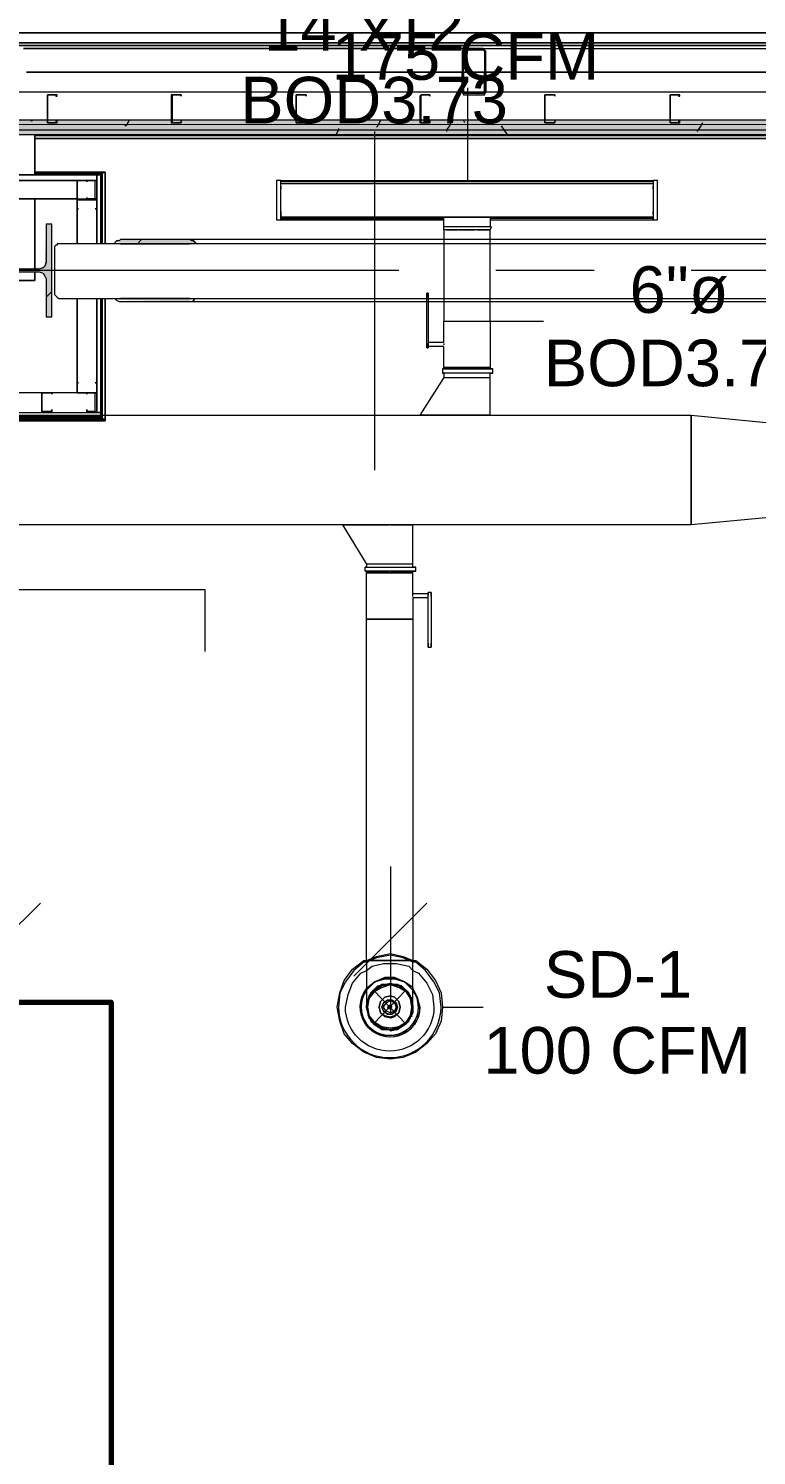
# Model space of a CAD drawing. Header units: metres. Extents: x -2 to 237, y -8 to 52.
# Drawn here: x 16.888 to 19.262, y 43.58 to 48.232 of the extents above; entities that cross this region are included whole.
import ezdxf

# ---------------------------------------------------------------- set-up
doc = ezdxf.new("R2010")
doc.units = ezdxf.units.M
doc.layers.add('HVAC - Ductos', color=5, linetype='Continuous', lineweight=0)
doc.layers.add('PDF3_Text', color=7, linetype='Continuous', lineweight=0)
doc.layers.add('PDF3_Geometry', color=7, linetype='Continuous', lineweight=0, true_color=0xaaaaaa)
doc.layers.add('PDF3_Solid Fills', color=7, linetype='Continuous', lineweight=0, true_color=0xffffff)
doc.styles.add('PDF Helvetica', font='')
doc.styles.get('PDF Helvetica').set_extended_font_data('Helvetica')

msp = doc.modelspace()

# ---------------------------------------------------------------- hatches: boundary and pattern name
at = {"layer": 'PDF3_Solid Fills', "lineweight": 0, "transparency": 33554559}
h = msp.add_hatch(color=256, dxfattribs=at)
h.paths.add_polyline_path([(18.3749, 48.1584), (18.3703, 48.0256), (18.3061, 48.021), (18.3749, 48.0164), (18.3749, 48.021), (18.3795, 48.1584)])
h.paths.add_polyline_path([(18.3749, 48.163), (18.3749, 48.1676), (18.3107, 48.1676)])
h.paths.add_polyline_path([(18.3061, 48.1584), (18.3016, 48.1584), (18.3016, 48.0256)])
for points in [[(58.6858, 47.9293), (35.6222, 47.9339), (7.0265, 47.9339), (7.0265, 47.9201), (58.6858, 47.9201)], [(58.6537, 47.9018), (58.6721, 47.8972), (58.6721, 47.9201), (7.0265, 47.9201), (7.0265, 47.9018)], [(7.0265, 47.888), (58.6399, 47.888), (58.6536, 47.8835), (58.6537, 47.8835), (58.6537, 47.9018), (7.0265, 47.9018)], [(16.9632, 47.2922), (16.9632, 47.5947), (16.9449, 47.5947), (16.9403, 47.4618), (16.9357, 47.4572), (16.922, 47.4526), (16.6882, 47.448), (16.6882, 47.4526), (16.6791, 47.4572), (16.6699, 47.4572), (16.6699, 47.471), (16.6653, 47.471), (16.6653, 47.5947), (16.6516, 47.5947), (16.6516, 47.2922), (16.6653, 47.2922), (16.6653, 47.4205), (16.6699, 47.4297), (16.6791, 47.4389), (16.9357, 47.4389), (16.9403, 47.4343), (16.9403, 47.4251), (16.9449, 47.4251), (16.9449, 47.2922)]]:
    msp.add_hatch(color=256, dxfattribs=at).paths.add_polyline_path(points)
h = msp.add_hatch(color=256, dxfattribs=at)
h.paths.add_polyline_path([(17.1741, 47.3518), (17.1878, 47.3472), (17.4124, 47.3426), (17.4124, 47.3472), (17.4262, 47.3518)])
h.paths.add_polyline_path([(17.4353, 47.5351), (17.4262, 47.5443), (17.1741, 47.5443), (17.1695, 47.5351), (17.4353, 47.5305)])

# ---------------------------------------------------------------- linework, layer by layer
at = {"layer": 'HVAC - Ductos', "lineweight": 0}
for points in [[(18.3199, 47.7368), (18.3199, 48.0393)], [(18.0174, 46.7926), (18.0174, 47.8972)], [(17.7103, 47.7184), (17.7103, 47.7139), (17.7103, 47.7093), (17.7103, 47.7139), (17.7103, 47.7322), (17.7103, 47.7368), (18.9249, 47.7368), (18.9249, 47.7322), (18.9249, 47.7139), (18.9249, 47.7093), (18.9249, 47.7139), (18.9249, 47.7184)], [(18.9249, 47.7322), (17.7103, 47.7322)], [(17.7103, 47.6634), (17.7103, 47.6726), (17.7103, 47.6818)], [(18.9249, 47.6818), (18.9249, 47.6726), (18.9249, 47.6634)], [(17.7103, 47.6314), (17.7103, 47.6084), (17.7103, 47.613), (18.242, 47.613)], [(17.7103, 47.6084), (18.242, 47.6084)], [(18.2466, 47.5764), (18.242, 47.5764), (18.242, 47.2784), (18.2466, 47.2784), (18.2512, 47.2784), (18.2649, 47.2784), (18.2787, 47.2784), (18.297, 47.2784), (18.3199, 47.2784), (18.3383, 47.2784), (18.3566, 47.2784), (18.3703, 47.2784), (18.3841, 47.2784), (18.3933, 47.2784), (18.3933, 47.5764), (18.3887, 47.5764), (18.3703, 47.5764), (18.3474, 47.5764), (18.3199, 47.5764), (18.2879, 47.5764), (18.2649, 47.5764), (18.2466, 47.5764), (18.242, 47.5764), (18.242, 47.5856), (18.242, 47.6176), (18.2466, 47.6176), (18.2512, 47.6176), (18.2649, 47.6176), (18.2787, 47.6176), (18.297, 47.6176), (18.3199, 47.6176), (18.3383, 47.6176), (18.3566, 47.6176), (18.3703, 47.6176), (18.3841, 47.6176), (18.3933, 47.6176), (18.3933, 47.5856)], [(18.9249, 47.6314), (18.9249, 47.6084), (18.9249, 47.613), (18.3933, 47.613)], [(18.3933, 47.6084), (18.9249, 47.6084)], [(18.352, 47.5764), (18.3566, 47.5764), (18.3703, 47.5764), (18.3841, 47.5764), (18.3887, 47.5764), (18.3933, 47.5764), (18.3979, 47.5856), (18.3887, 47.5856), (18.3749, 47.5856), (18.3474, 47.5856), (18.3199, 47.5856), (18.2879, 47.5856), (18.2649, 47.5856), (18.2466, 47.5856), (18.242, 47.5856)], [(18.2512, 47.5764), (18.2649, 47.5764), (18.2787, 47.5764), (18.2879, 47.5764)], [(18.2924, 47.5764), (18.297, 47.5764), (18.3199, 47.5764), (18.3383, 47.5764), (18.3429, 47.5764)], [(18.187, 47.3701), (18.187, 47.3655), (18.187, 47.3701)], [(18.1915, 47.3701), (18.187, 47.3701)], [(18.1915, 47.3701), (18.1915, 47.3655), (18.1915, 47.3701)], [(18.187, 47.2051), (18.187, 47.2006), (18.187, 47.196), (18.187, 47.1914), (18.187, 47.196), (18.187, 47.2006), (18.187, 47.2051), (18.187, 47.3564)], [(18.1915, 47.3564), (18.1915, 47.2051), (18.1915, 47.2006), (18.1915, 47.196), (18.1915, 47.1914), (18.1915, 47.196), (18.1915, 47.2006)], [(18.1915, 47.2097), (18.242, 47.2097), (18.242, 47.2784), (18.2466, 47.2784), (18.2512, 47.2784), (18.2649, 47.2784), (18.2787, 47.2784), (18.297, 47.2784), (18.3199, 47.2784), (18.3383, 47.2784), (18.3566, 47.2784), (18.3703, 47.2784), (18.3841, 47.2784), (18.3933, 47.2784), (18.3933, 47.1272), (18.3841, 47.1272), (18.3703, 47.1272), (18.3566, 47.1272), (18.3383, 47.1272), (18.3199, 47.1272), (18.297, 47.1272), (18.2787, 47.1272), (18.2649, 47.1272), (18.2512, 47.1272), (18.2466, 47.1272), (18.242, 47.1272), (18.2466, 47.1272), (18.242, 47.1272), (18.242, 47.196), (18.1915, 47.196), (18.1915, 47.2006), (18.1915, 47.2051)], [(18.3199, 47.2784), (18.5674, 47.2784)], [(18.187, 47.1914), (18.1915, 47.1914)], [(18.242, 47.2051), (18.242, 47.2006)], [(18.242, 47.0951), (18.1641, 46.9713), (18.1733, 46.9713), (18.187, 46.9713), (18.2145, 46.9713), (18.242, 46.9713), (18.3199, 46.9713), (18.3474, 46.9713), (18.3703, 46.9713), (18.3887, 46.9713), (18.3933, 46.9713), (18.3933, 47.0951)], [(18.242, 47.1226), (18.2466, 47.1226), (18.2512, 47.1226), (18.2649, 47.1226), (18.2787, 47.1226), (18.297, 47.1226), (18.3199, 47.1226), (18.3383, 47.1226), (18.3566, 47.1226), (18.3703, 47.1226), (18.3841, 47.1226), (18.3933, 47.1226), (18.3933, 47.1272), (18.3841, 47.1272), (18.3703, 47.1272), (18.3566, 47.1272), (18.3383, 47.1272), (18.3199, 47.1272), (18.297, 47.1272), (18.2787, 47.1272), (18.2649, 47.1272), (18.2512, 47.1272), (18.2466, 47.1272), (18.242, 47.1272), (18.242, 47.1226), (18.2466, 47.1226), (18.2374, 47.1226)], [(18.3933, 47.1226), (18.3979, 47.1226), (18.4024, 47.1226), (18.3979, 47.1226), (18.3887, 47.1226), (18.3749, 47.1226), (18.3611, 47.1226), (18.3383, 47.1226), (18.3199, 47.1226), (18.297, 47.1226), (18.2787, 47.1226), (18.2603, 47.1226), (18.2466, 47.1226), (18.2374, 47.1226), (18.2374, 47.1088), (18.242, 47.1088)], [(18.2512, 47.1088), (18.2466, 47.1088), (18.242, 47.1088), (18.242, 47.0951), (18.2466, 47.0951), (18.2512, 47.0951), (18.2649, 47.0951), (18.2787, 47.0951), (18.297, 47.0951), (18.3199, 47.0951), (18.3383, 47.0951), (18.3566, 47.0951), (18.3703, 47.0951), (18.3841, 47.0951), (18.3933, 47.0951), (18.3933, 47.1088), (18.3979, 47.1088), (18.4024, 47.1088), (18.3979, 47.1088), (18.3887, 47.1088), (18.3749, 47.1088), (18.3611, 47.1088), (18.3383, 47.1088), (18.3199, 47.1088), (18.297, 47.1088), (18.2787, 47.1088), (18.2603, 47.1088), (18.2466, 47.1088), (18.2374, 47.1088)], [(18.2741, 47.1088), (18.2649, 47.1088), (18.2603, 47.1088)], [(18.3611, 47.1088), (18.3566, 47.1088), (18.3383, 47.1088), (18.3199, 47.1088), (18.297, 47.1088), (18.2787, 47.1088)], [(18.2879, 47.0951), (18.2924, 47.0951)], [(18.3429, 47.0951), (18.3474, 47.0951), (18.352, 47.0951)], [(18.3749, 47.1088), (18.3703, 47.1088)], [(18.3887, 47.1088), (18.3841, 47.1088)], [(18.4024, 47.1088), (18.4024, 47.1226)], [(18.3933, 46.9713), (18.3887, 46.9713), (18.3703, 46.9713), (18.3474, 46.9713), (18.3199, 46.9713), (18.242, 46.9713), (18.2145, 46.9713), (18.187, 46.9713), (18.1733, 46.9713), (18.1641, 46.9713)], [(19.0487, 46.9713), (19.3375, 46.9438)], [(19.0487, 46.6138), (19.0487, 46.9713)], [(19.3375, 46.6414), (19.0487, 46.6138)], [(17.912, 46.6138), (17.9211, 46.6138), (17.9349, 46.6138), (17.9624, 46.6138), (17.9899, 46.6138), (18.0633, 46.6138), (17.9899, 46.6138), (17.9624, 46.6138), (17.9349, 46.6138), (17.9211, 46.6138), (17.912, 46.6138), (17.9899, 46.4856)], [(18.1412, 46.4856), (18.1412, 46.6138), (18.1366, 46.6138), (18.1183, 46.6138), (18.0953, 46.6138), (18.0678, 46.6138), (18.0953, 46.6138), (18.1183, 46.6138), (18.1366, 46.6138), (18.1412, 46.6138)], [(18.0633, 46.4626), (18.0449, 46.4626), (18.0266, 46.4626), (18.0128, 46.4626), (17.9991, 46.4626), (17.9945, 46.4626), (17.9899, 46.4626), (17.9945, 46.4626), (17.9991, 46.4626), (18.0128, 46.4626), (18.0266, 46.4626), (18.0449, 46.4626), (18.0633, 46.4626), (18.0449, 46.4626), (18.0266, 46.4626), (18.0083, 46.4626), (17.9945, 46.4626), (17.9853, 46.4626), (17.9853, 46.4764), (17.9945, 46.4764), (18.0083, 46.4764), (18.0266, 46.4764), (18.0449, 46.4764), (18.0678, 46.4764), (18.0861, 46.4764), (18.1091, 46.4764), (18.1228, 46.4764), (18.1366, 46.4764), (18.1458, 46.4764), (18.1503, 46.4764), (18.1458, 46.4764), (18.1412, 46.4764), (18.1412, 46.4856), (18.132, 46.4856), (18.1183, 46.4856), (18.1045, 46.4856), (18.0861, 46.4856), (18.0678, 46.4856), (18.0449, 46.4856), (18.0266, 46.4856), (18.0128, 46.4856), (17.9991, 46.4856), (17.9945, 46.4856), (17.9899, 46.4856), (17.9899, 46.4764), (17.9945, 46.4764), (17.9991, 46.4764)], [(18.0403, 46.4856), (18.0357, 46.4856)], [(18.0999, 46.4856), (18.0953, 46.4856), (18.0907, 46.4856)], [(17.9899, 46.4764), (17.9853, 46.4764)], [(18.0678, 46.4626), (18.0861, 46.4626), (18.1091, 46.4626), (18.1228, 46.4626), (18.1366, 46.4626), (18.1458, 46.4626), (18.1503, 46.4626), (18.1458, 46.4626), (18.1366, 46.4626), (18.1228, 46.4626), (18.1091, 46.4626), (18.0861, 46.4626), (18.0678, 46.4626), (18.0449, 46.4626), (18.0266, 46.4626), (18.0083, 46.4626), (17.9945, 46.4626), (17.9853, 46.4626)], [(18.1915, 46.3756), (18.1412, 46.3756), (18.1412, 46.3068), (18.132, 46.3068), (18.1183, 46.3068), (18.1045, 46.3068), (18.0861, 46.3068), (18.0678, 46.3068), (18.0449, 46.3068), (18.0266, 46.3068), (18.0128, 46.3068), (17.9991, 46.3068), (17.9945, 46.3068), (17.9899, 46.3068), (17.9899, 46.458), (17.9945, 46.458), (17.9991, 46.458), (18.0128, 46.458), (18.0266, 46.458), (18.0449, 46.458), (18.0633, 46.458), (18.0449, 46.458), (18.0266, 46.458), (18.0128, 46.458), (17.9991, 46.458), (17.9945, 46.458), (17.9899, 46.458), (17.9899, 46.4626)], [(18.0083, 46.4764), (18.0128, 46.4764)], [(18.0266, 46.4764), (18.0449, 46.4764), (18.0633, 46.4764)], [(18.0678, 46.4764), (18.0861, 46.4764), (18.1045, 46.4764), (18.1091, 46.4764)], [(18.1183, 46.4764), (18.1228, 46.4764)], [(18.132, 46.4764), (18.1366, 46.4764)], [(18.1915, 46.3801), (18.1915, 46.3847), (18.1915, 46.3892), (18.1412, 46.3892), (18.1412, 46.458), (18.1412, 46.4626)], [(18.1503, 46.4626), (18.1503, 46.4764)], [(16.482, 46.403), (17.4628, 46.403), (17.4628, 46.2014)], [(18.2007, 46.3938), (18.1915, 46.3938)], [(18.1915, 46.2288), (18.1915, 46.3801), (18.1915, 46.3847), (18.1915, 46.3892), (18.1915, 46.3938), (18.1915, 46.3892), (18.1915, 46.3847)], [(18.2007, 46.3801), (18.2007, 46.3847), (18.2007, 46.3892), (18.2007, 46.3938), (18.2007, 46.3892), (18.2007, 46.3847), (18.2007, 46.3801), (18.2007, 46.2288)], [(18.1412, 46.3801), (18.1412, 46.3847), (18.1412, 46.3892)], [(18.1915, 46.2151), (18.2007, 46.2151)], [(18.0678, 45.5001), (18.0678, 45.2618), (18.0678, 45.0234)], [(16.9266, 45.381), (16.8074, 45.2618), (16.6882, 45.1426)], [(18.187, 45.381), (18.0678, 45.2618), (17.9487, 45.1426)], [(17.9899, 45.193), (18.022, 45.2068), (18.0678, 45.2159), (18.1091, 45.2068), (18.1412, 45.193)], [(18.1412, 45.1884), (18.1091, 45.2022), (18.0678, 45.2114), (18.022, 45.2022), (17.9899, 45.1884)], [(17.9899, 45.193), (17.9945, 45.193), (17.9991, 45.193), (18.0128, 45.193), (18.0266, 45.193), (18.0449, 45.193), (18.0678, 45.193), (18.0861, 45.193), (18.1045, 45.193), (18.1183, 45.193), (18.132, 45.193), (18.1412, 45.193), (18.132, 45.193), (18.1183, 45.193), (18.1045, 45.193), (18.0861, 45.193), (18.0678, 45.193), (18.0861, 45.193), (18.1045, 45.193), (18.1183, 45.193), (18.132, 45.193), (18.1412, 45.193), (18.132, 45.193), (18.1183, 45.193), (18.1045, 45.193), (18.0861, 45.193), (18.0678, 45.193), (18.0449, 45.193), (18.0266, 45.193), (18.0128, 45.193), (17.9991, 45.193), (17.9945, 45.193), (17.9899, 45.193), (17.9945, 45.193), (17.9991, 45.193), (18.0128, 45.193), (18.0266, 45.193), (18.0449, 45.193), (18.0633, 45.193), (18.0449, 45.193), (18.0266, 45.193), (18.0128, 45.193), (17.9991, 45.193), (17.9945, 45.193), (17.9899, 45.193), (17.9899, 45.1518), (17.9899, 45.1105), (17.9899, 45.0784), (17.9899, 45.0555), (17.9899, 45.0463)], [(17.9899, 45.1609), (18.0083, 45.1746), (18.0449, 45.1838), (18.0861, 45.1838), (18.1274, 45.1746), (18.1412, 45.1609)], [(18.1412, 45.0418), (18.1412, 45.0463), (18.1412, 45.0692), (18.1412, 45.0968), (18.1412, 45.1334), (18.1412, 45.1746), (18.1412, 45.193)], [(17.9899, 45.0418), (17.9899, 45.0463), (17.9945, 45.0601), (17.9991, 45.0784), (18.0128, 45.0968), (18.0266, 45.1105), (18.0449, 45.1151), (18.0678, 45.1196), (18.0861, 45.1151), (18.0678, 45.1151), (18.0907, 45.1105)], [(17.9945, 45.0692), (17.9991, 45.0738), (18.0128, 45.0922), (18.0311, 45.1059), (18.0449, 45.1151), (18.0678, 45.1151)], [(18.0128, 44.9868), (18.0128, 44.9914), (18.0037, 45.0051), (17.9945, 45.0234), (17.9945, 45.0418), (17.9945, 45.0601), (18.0037, 45.0784), (18.0128, 45.0922), (18.0357, 45.1105), (18.0403, 45.1151)], [(18.0403, 45.1105), (18.0633, 45.1151)], [(18.0953, 45.1105), (18.1183, 45.0968), (18.1045, 45.1105), (18.0861, 45.1151), (18.1045, 45.1059), (18.1183, 45.0922)], [(18.0907, 45.1151), (18.0953, 45.1105), (18.0999, 45.1105)], [(18.1183, 45.0968), (18.132, 45.0784), (18.1183, 45.0922), (18.132, 45.0738)], [(17.9991, 45.0188), (17.9945, 45.0418), (17.9991, 45.0692)], [(18.1412, 45.0463), (18.1412, 45.0601), (18.132, 45.0784), (18.1366, 45.0601), (18.1412, 45.0418), (18.1366, 45.0234), (18.132, 45.0051), (18.1183, 44.9914), (18.1045, 44.9776), (18.0861, 44.973), (18.0678, 44.9684)], [(18.1366, 45.0738), (18.1366, 45.0692), (18.1412, 45.0418), (18.1366, 45.0188)], [(18.2374, 45.0418), (18.3703, 45.0418)], [(17.9991, 45.0096), (17.9945, 45.0142)], [(18.0357, 44.9776), (18.0128, 44.9914), (17.9991, 45.0096)], [(18.132, 45.0096), (18.1183, 44.9914), (18.0953, 44.9776)], [(18.1366, 45.0142), (18.1366, 45.0096)], [(18.0907, 44.973), (18.0678, 44.9684), (18.0449, 44.973), (18.0311, 44.9776), (18.0128, 44.9914)], [(18.0403, 44.973), (18.0357, 44.973)], [(18.0633, 44.9684), (18.0678, 44.9638), (18.0633, 44.9684), (18.0403, 44.973)], [(18.0999, 44.973), (18.0953, 44.973), (18.0907, 44.973)]]:
    msp.add_lwpolyline(points, dxfattribs=at)
for points in [[(17.6966, 47.7368), (17.6966, 47.6084), (17.7103, 47.6084), (17.7103, 47.7368)], [(17.7103, 47.7276), (18.9249, 47.7276), (18.9249, 47.6176), (17.7103, 47.6176)], [(18.9387, 47.7368), (18.9249, 47.7368), (18.9249, 47.6084), (18.9387, 47.6084)], [(17.7103, 47.636), (17.7103, 47.6314), (17.7103, 47.6268), (17.7103, 47.6314)], [(18.9249, 47.6176), (17.7103, 47.6176)], [(18.9249, 47.6268), (18.9249, 47.6314), (18.9249, 47.636), (18.9249, 47.6314)], [(18.187, 47.3564), (18.187, 47.361), (18.187, 47.3655), (18.187, 47.3701), (18.187, 47.3655), (18.187, 47.361)], [(18.1915, 47.3564), (18.1915, 47.361), (18.1915, 47.3655), (18.1915, 47.3701), (18.1915, 47.3655), (18.1915, 47.361)], [(16.6882, 46.9713), (16.6882, 46.4626), (16.8395, 46.6138), (16.8395, 46.9713), (19.0487, 46.9713), (19.0487, 46.6138), (16.8395, 46.6138), (16.8395, 46.9713)], [(17.9899, 46.458), (17.9945, 46.458), (17.9991, 46.458), (18.0128, 46.458), (18.0266, 46.458), (18.0449, 46.458), (18.0678, 46.458), (18.0861, 46.458), (18.1045, 46.458), (18.1183, 46.458), (18.132, 46.458), (18.1412, 46.458), (18.132, 46.458), (18.1183, 46.458), (18.1045, 46.458), (18.0861, 46.458), (18.0678, 46.458), (18.0861, 46.458), (18.1045, 46.458), (18.1183, 46.458), (18.132, 46.458), (18.1412, 46.458), (18.132, 46.458), (18.1183, 46.458), (18.1045, 46.458), (18.0861, 46.458), (18.0678, 46.458), (18.0449, 46.458), (18.0266, 46.458), (18.0128, 46.458), (17.9991, 46.458), (17.9945, 46.458)], [(18.0678, 46.4626), (18.0861, 46.4626), (18.1045, 46.4626), (18.1183, 46.4626), (18.132, 46.4626), (18.1412, 46.4626), (18.132, 46.4626), (18.1183, 46.4626), (18.1045, 46.4626), (18.0861, 46.4626)], [(18.1412, 46.3068), (18.1412, 45.193), (18.1503, 45.193), (18.187, 45.1655), (18.2145, 45.1288), (18.2329, 45.0876), (18.2374, 45.0418), (18.2329, 44.9959), (18.2145, 44.9546), (18.187, 44.9226), (18.1503, 44.8951), (18.1091, 44.8768), (18.0678, 44.8722), (18.022, 44.8768), (17.9807, 44.8951), (17.9441, 44.9226), (17.9165, 44.9546), (17.9028, 44.9959), (17.8937, 45.0418), (17.9028, 45.0876), (17.9165, 45.1288), (17.9441, 45.1655), (17.9807, 45.193), (17.9899, 45.193), (17.9899, 46.3068), (17.9945, 46.3068), (17.9991, 46.3068), (18.0128, 46.3068), (18.0266, 46.3068), (18.0449, 46.3068), (18.0678, 46.3068), (18.0861, 46.3068), (18.1045, 46.3068), (18.1183, 46.3068), (18.132, 46.3068)], [(18.1915, 46.2288), (18.1915, 46.2242), (18.1915, 46.2197), (18.1915, 46.2151), (18.1915, 46.2197), (18.1915, 46.2242)], [(18.2007, 46.2288), (18.2007, 46.2242), (18.2007, 46.2197), (18.2007, 46.2151), (18.2007, 46.2197), (18.2007, 46.2242)], [(17.9945, 45.1059), (18.0174, 45.1242), (18.0495, 45.138), (18.0815, 45.138), (18.1137, 45.1242), (18.1412, 45.1059), (18.1412, 45.1014), (18.1412, 45.1059), (18.1137, 45.1242), (18.0815, 45.138), (18.0495, 45.138), (18.0174, 45.1242), (17.9945, 45.1059), (17.9899, 45.1014)], [(18.1366, 45.1014), (18.1137, 45.1242), (18.0815, 45.1334), (18.0495, 45.1334), (18.0174, 45.1242), (17.9945, 45.1014), (17.9899, 45.0968), (17.9945, 45.1014), (18.0174, 45.1242), (18.0495, 45.1334), (18.0815, 45.1334), (18.1137, 45.1242), (18.1366, 45.1014), (18.1412, 45.0968)], [(17.9991, 45.0692), (18.0174, 45.0922), (18.0403, 45.1059), (18.0678, 45.1151), (18.0953, 45.1059), (18.1183, 45.0922), (18.132, 45.0692), (18.1366, 45.0418), (18.132, 45.0142), (18.1183, 44.9914), (18.0953, 44.9776), (18.0678, 44.973), (18.0403, 44.9776), (18.0174, 44.9914), (17.9991, 45.0142), (17.9945, 45.0418)], [(18.1641, 45.0418), (18.1549, 45.0738), (18.1412, 45.1014), (18.1549, 45.0738)], [(17.9899, 45.0418), (17.9945, 45.0234), (17.9991, 45.0051), (18.0128, 44.9914), (17.9991, 45.0051), (17.9945, 45.0234), (17.9899, 45.0418), (17.9899, 45.0463)], [(18.0357, 45.0601), (18.0311, 45.0418), (18.0357, 45.0601), (18.0495, 45.0738), (18.0678, 45.0784), (18.0815, 45.0738), (18.0953, 45.0601), (18.0999, 45.0418), (18.0953, 45.0601), (18.0815, 45.0738), (18.0678, 45.0784), (18.0495, 45.0738)], [(18.0953, 45.0234), (18.0999, 45.0418), (18.0953, 45.0234), (18.0815, 45.0096), (18.0678, 45.0051), (18.0495, 45.0096), (18.0357, 45.0234), (18.0311, 45.0418), (18.0357, 45.0234), (18.0495, 45.0142), (18.0678, 45.0096), (18.0815, 45.0142)], [(18.0449, 45.0555), (18.0403, 45.0418), (18.0449, 45.0555), (18.0587, 45.0646), (18.0724, 45.0646), (18.0861, 45.0555), (18.0907, 45.0418), (18.0861, 45.0555), (18.0724, 45.0646), (18.0587, 45.0646)], [(18.0861, 45.028), (18.0907, 45.0418), (18.0861, 45.028), (18.0724, 45.0188), (18.0587, 45.0188), (18.0449, 45.028), (18.0403, 45.0418), (18.0449, 45.028), (18.0587, 45.0188), (18.0724, 45.0188)], [(18.0541, 45.0555), (18.0678, 45.0646), (18.0815, 45.0555), (18.0861, 45.0418), (18.0815, 45.028), (18.0678, 45.0234), (18.0541, 45.028), (18.0449, 45.0418)], [(18.0633, 45.0463), (18.0587, 45.0418), (18.0633, 45.0463), (18.0678, 45.0463), (18.0724, 45.0418), (18.0678, 45.0463)], [(18.0678, 45.0372), (18.0724, 45.0418), (18.0678, 45.0372), (18.0633, 45.0372), (18.0587, 45.0418), (18.0633, 45.0372)], [(18.0678, 44.9638), (18.0861, 44.9684), (18.1045, 44.9776), (18.1183, 44.9868), (18.132, 45.0051), (18.1412, 45.0234), (18.1412, 45.0418), (18.1412, 45.0463), (18.1412, 45.0418), (18.1412, 45.0234), (18.132, 45.0051), (18.1183, 44.9868), (18.1045, 44.9776), (18.0861, 44.9684)], [(18.0128, 44.9868), (18.0266, 44.9776), (18.0449, 44.9684), (18.0633, 44.9684), (18.0449, 44.9684), (18.0266, 44.9776)]]:
    msp.add_lwpolyline(points, close=True, dxfattribs=at)
for points in [[(17.9899, 45.1884), (17.9807, 45.1884), (17.9487, 45.1609), (17.9211, 45.1242), (17.9028, 45.0876), (17.8983, 45.0418, 0.98638), (18.2329, 45.0418), (18.2283, 45.0876), (18.2099, 45.1242), (18.1824, 45.1609), (18.1503, 45.1884), (18.1412, 45.1884)], [(18.1412, 45.1609), (18.1595, 45.1518), (18.187, 45.1196), (18.2053, 45.083), (18.2099, 45.0418, -0.99459), (17.9211, 45.0418), (17.9303, 45.083), (17.9441, 45.1196), (17.9716, 45.1518), (17.9899, 45.1609)]]:
    msp.add_lwpolyline(points, format="xyb", dxfattribs=at)
msp.add_lwpolyline([(17.9716, 45.0418, 1.010886), (18.1641, 45.0418, -1.405169), (17.9899, 45.1014), (17.9762, 45.0738), (17.9716, 45.0418), (17.9762, 45.0738), (17.9899, 45.0968, 1.369185), (18.1595, 45.0418), (18.1549, 45.0738), (18.1412, 45.0968, -1.369052)], format="xyb", close=True, dxfattribs=at)
at = {"layer": 'PDF3_Geometry', "lineweight": 0}
for points in [[(18.3383, 48.218), (16.8074, 48.218)], [(19.8737, 48.218), (18.3383, 48.218)], [(18.3383, 48.186), (16.8074, 48.186)], [(18.3383, 48.1768), (16.8074, 48.1768)], [(18.3795, 48.1584), (18.3749, 48.163), (18.3703, 48.1676), (18.3107, 48.1676), (18.3061, 48.163), (18.3016, 48.1584), (18.3016, 48.0256), (18.3061, 48.0164), (18.3107, 48.0164), (18.3703, 48.0164), (18.3749, 48.0164), (18.3795, 48.0256)], [(18.3107, 48.163), (18.3703, 48.163), (18.3749, 48.1584), (18.3749, 48.0256), (18.3703, 48.021), (18.3107, 48.021), (18.3061, 48.021), (18.3061, 48.0256), (18.3061, 48.1584), (18.3061, 48.163)], [(19.8737, 48.186), (18.3383, 48.186)], [(19.8737, 48.1768), (18.3383, 48.1768)], [(16.8807, 48.0897), (18.3016, 48.0897)], [(18.3061, 48.0897), (18.3383, 48.0897), (18.3749, 48.0897), (18.3383, 48.0897)], [(18.3795, 48.0897), (19.837, 48.0897), (19.8737, 48.0897), (19.837, 48.0897)], [(16.9815, 48.0164), (16.9495, 48.0164), (16.9495, 48.0118), (16.9495, 47.9247), (16.9815, 47.9247), (16.9815, 47.9339), (16.977, 47.9339), (16.977, 47.9247), (16.9495, 47.9247), (16.9495, 48.0118), (16.9495, 48.0164), (16.977, 48.0164), (16.977, 48.0118), (16.9815, 48.0118)], [(17.3849, 48.0164), (17.3574, 48.0164), (17.3528, 48.0164), (17.3528, 48.0118), (17.3528, 47.9247), (17.3574, 47.9247), (17.3849, 47.9247), (17.3849, 47.9339), (17.3849, 47.9247), (17.3574, 47.9247), (17.3574, 48.0118), (17.3574, 48.0164), (17.3849, 48.0164), (17.3849, 48.0118)], [(17.7928, 48.0164), (17.7607, 48.0164), (17.7607, 48.0118), (17.7607, 47.9247), (17.7928, 47.9247), (17.7928, 47.9339), (17.7928, 47.9247), (17.7607, 47.9247), (17.7607, 48.0118), (17.7607, 48.0164), (17.7928, 48.0164), (17.7928, 48.0118)], [(18.1961, 48.0164), (18.1687, 48.0164), (18.1641, 48.0118), (18.1641, 47.9247), (18.1687, 47.9247), (18.1961, 47.9247), (18.1961, 47.9339), (18.1961, 47.9247), (18.1687, 47.9247), (18.1687, 48.0118), (18.1687, 48.0164), (18.1961, 48.0164), (18.1961, 48.0118)], [(18.6041, 48.0164), (18.572, 48.0164), (18.572, 48.0118), (18.572, 47.9247), (18.6041, 47.9247), (18.6041, 47.9339), (18.6041, 47.9247), (18.572, 47.9247), (18.572, 48.0118), (18.572, 48.0164), (18.6041, 48.0164), (18.6041, 48.0118)], [(19.012, 48.0164), (18.9799, 48.0164), (18.9799, 48.0118), (18.9799, 47.9247), (19.012, 47.9247), (19.012, 47.9339), (19.0074, 47.9339), (19.0074, 47.9247), (18.9799, 47.9247), (18.9799, 48.0118), (18.9799, 48.0164), (19.0074, 48.0164), (19.0074, 48.0118), (19.012, 48.0118)], [(16.9082, 47.8834), (16.9082, 47.7552)], [(16.9082, 47.8834), (25.9054, 47.8834)], [(16.9082, 47.8743), (25.9054, 47.8743)], [(16.9082, 47.8743), (25.9054, 47.8743)], [(16.5049, 47.6772), (16.5049, 47.5305), (16.5049, 47.7368), (16.4866, 47.7368), (17.1099, 47.7368), (17.1099, 47.7552), (17.1099, 47.5305), (17.1099, 47.7368), (17.0458, 47.7368), (17.0458, 47.6772), (17.0458, 47.5305), (17.0458, 47.6772), (16.5645, 47.6772), (16.5645, 47.5305), (16.5645, 47.6772)], [(16.5645, 47.6772), (17.0458, 47.6772), (17.0458, 47.7368), (16.5049, 47.7368), (16.5049, 47.6772)], [(17.0778, 47.7322), (17.0778, 47.7368)], [(17.1053, 47.7368), (17.1099, 47.7368), (17.1099, 47.6772), (17.1053, 47.6772), (17.0778, 47.6772), (17.0778, 47.6818), (17.0778, 47.6772), (17.1053, 47.6772), (17.1053, 47.7368), (17.0778, 47.7368)], [(16.9082, 47.6772), (16.9082, 47.448)], [(17.0458, 47.6726), (17.0458, 47.6772), (17.0503, 47.6772), (17.1099, 47.6772), (17.1099, 47.6726), (17.1099, 47.6451), (17.1053, 47.6451), (17.1099, 47.6451), (17.1099, 47.6726), (17.0503, 47.6726), (17.0458, 47.6726), (17.0458, 47.6451)], [(17.0503, 47.6451), (17.0458, 47.6451)], [(16.9632, 47.2922), (16.9632, 47.5947), (16.9449, 47.5947), (16.9449, 47.471), (16.9403, 47.4572), (16.9357, 47.4526), (16.922, 47.448), (16.6882, 47.448), (16.6791, 47.4526), (16.6699, 47.4572), (16.6653, 47.471), (16.6653, 47.5947), (16.6516, 47.5947), (16.6516, 47.2922), (16.6653, 47.2922), (16.6653, 47.416), (16.6699, 47.4251), (16.6791, 47.4343), (16.6882, 47.4389), (16.922, 47.4389), (16.9357, 47.4343), (16.9403, 47.4251), (16.9449, 47.416), (16.9449, 47.2922)], [(16.9082, 47.4389), (16.9082, 47.4114)], [(17.0458, 47.0447), (16.5645, 47.0447), (16.5049, 47.0447), (16.5049, 46.9805), (17.1099, 46.9805), (17.1099, 47.0447)], [(16.9311, 46.9805), (16.9311, 46.9851), (16.9311, 47.0447), (16.9632, 47.0447), (16.9632, 47.0401), (16.9632, 47.0447), (16.9311, 47.0447), (16.9311, 46.9851), (16.9632, 46.9851), (16.9632, 46.9897), (16.9632, 46.9805)], [(17.1099, 47.0493), (17.1099, 47.0447), (17.0503, 47.0447), (17.0458, 47.0447), (17.0458, 47.0493), (17.0458, 47.0768), (17.0503, 47.0768), (17.0458, 47.0768), (17.0458, 47.0493), (17.0458, 47.0447), (17.0503, 47.0447), (17.1099, 47.0447), (17.1099, 47.0493), (17.1099, 47.0768)], [(17.0778, 47.0401), (17.0778, 47.0447)], [(17.1053, 47.0447), (17.1099, 47.0447), (17.1099, 46.9851), (17.1053, 46.9805), (17.0778, 46.9805), (17.0778, 46.9897), (17.0778, 46.9851), (17.1053, 46.9851), (17.1053, 47.0447), (17.0778, 47.0447)], [(17.1053, 47.0768), (17.1099, 47.0768)], [(16.4866, 46.9668), (17.1282, 46.9668)]]:
    msp.add_lwpolyline(points, close=True, dxfattribs=at)
for points in [[(18.3107, 48.1676), (16.8716, 48.1676), (18.3383, 48.1676), (19.8737, 48.1676), (21.3404, 48.1676), (19.9012, 48.1676)], [(18.3703, 48.1676), (19.8416, 48.1676)], [(18.3749, 48.1584), (18.3749, 48.163)], [(18.3016, 48.0256), (18.3016, 48.0897), (18.3061, 48.0943)], [(18.3061, 48.0897), (18.3061, 48.0256)], [(18.3749, 48.0256), (18.3749, 48.0897)], [(18.3795, 48.0897), (18.3795, 48.0256)], [(58.7775, 46.6138), (58.7775, 47.0172), (58.7775, 47.4251), (58.7775, 47.8284), (58.7775, 47.8834), (58.7775, 47.9293), (58.7775, 48.0118), (58.7775, 48.021), (7.0265, 48.0256)], [(18.1641, 47.9339), (17.7607, 47.9339), (17.3528, 47.9339), (16.9495, 47.9339), (16.5415, 47.9339), (16.1382, 47.9339), (15.7303, 47.9339), (15.327, 47.9339)], [(20.1945, 47.9339), (19.7912, 47.9339), (19.3833, 47.9339), (18.9799, 47.9339), (18.572, 47.9339), (18.1687, 47.9339)], [(58.6721, 35.7008), (58.6721, 47.8834), (58.6721, 47.8972), (58.6721, 47.9155), (7.0265, 47.9201)], [(58.6537, 35.7008), (58.6537, 47.8834), (58.6537, 47.8972), (7.0265, 47.9018)], [(7.0265, 47.888), (58.6399, 47.8834), (58.6399, 35.7008), (48.2128, 35.7008), (48.2128, 35.6871), (58.6399, 35.6871), (58.6399, 34.1837), (45.3206, 34.1837), (44.8348, 34.1837), (44.6515, 34.1837), (41.7273, 34.1837)], [(16.9082, 47.8834), (25.9054, 47.8834)], [(25.9054, 47.8834), (16.9082, 47.8834)], [(25.9054, 47.8834), (16.9082, 47.8834)], [(16.9082, 47.8834), (25.9054, 47.8834)], [(16.9082, 47.8834), (25.9054, 47.8834)], [(25.9054, 47.8834), (16.9082, 47.8834)], [(16.9082, 47.8834), (25.9054, 47.8834)], [(25.9054, 47.8834), (16.9082, 47.8834)], [(17.1282, 47.7597), (16.9082, 47.7597), (17.1282, 47.7597), (17.1282, 47.5305), (17.1282, 47.7552), (17.0458, 47.7552), (16.4866, 47.7552)], [(17.1237, 47.7552), (16.4866, 47.7552), (17.1237, 47.7552)], [(17.1099, 47.7552), (16.4866, 47.7552)], [(17.1374, 47.7643), (16.9082, 47.7643)], [(16.9082, 47.7643), (17.1374, 47.7643)], [(17.1374, 47.7643), (16.9082, 47.7643)], [(16.9082, 47.7643), (17.1374, 47.7643)], [(16.9082, 47.7552), (17.1282, 47.7552)], [(17.1282, 47.7552), (16.9082, 47.7552)], [(16.9082, 47.7552), (17.1282, 47.7552)], [(16.9082, 47.7552), (17.1282, 47.7552)], [(17.1282, 47.7552), (16.9082, 47.7552)], [(16.9082, 47.7552), (17.1282, 47.7552)], [(17.1237, 47.7552), (17.1099, 47.7552)], [(17.1282, 47.7552), (17.1237, 47.7552)], [(17.1237, 47.7552), (17.1237, 47.5305)], [(17.1237, 47.5305), (17.1237, 47.7552)], [(17.1282, 47.7552), (17.1282, 47.7597), (17.1328, 47.7643), (17.1374, 47.7643)], [(17.1374, 47.7643), (17.1328, 47.7643), (17.1282, 47.7597)], [(17.1374, 47.7643), (17.1328, 47.7643), (17.1282, 47.7597)], [(17.1282, 47.7552), (17.1282, 47.7597), (17.1328, 47.7643), (17.1374, 47.7643)], [(17.1282, 47.5305), (17.1282, 47.7597)], [(17.1282, 47.5305), (17.1282, 47.7552)], [(17.1282, 47.7552), (17.1282, 47.5305)], [(17.1282, 47.7552), (17.1282, 47.5305)], [(17.1282, 47.7552), (17.1282, 47.5305)], [(17.1282, 47.5305), (17.1282, 47.7552)], [(17.1282, 47.7552), (17.1282, 47.5305)], [(17.1282, 47.5305), (17.1282, 47.7552)], [(17.1374, 47.5305), (17.1374, 47.7643)], [(17.1374, 47.7643), (17.1374, 47.5305)], [(17.1374, 47.5305), (17.1374, 47.7643)], [(17.1374, 47.7643), (17.1374, 47.5305)], [(21.0287, 47.5305), (16.9861, 47.5305), (16.9815, 47.5305), (16.9815, 47.5259), (16.977, 47.5259), (16.9724, 47.5213), (16.9724, 47.5122), (16.9724, 47.5076), (16.9724, 47.3793), (16.9724, 47.3701), (16.9724, 47.3655), (16.977, 47.361), (16.9815, 47.3564), (16.9861, 47.3518), (21.0287, 47.3518)], [(17.4353, 47.5305), (17.4307, 47.5351), (17.4262, 47.5397), (17.4216, 47.5397), (17.4124, 47.5443), (17.4078, 47.5443), (17.197, 47.5443), (17.1878, 47.5443), (17.1832, 47.5397), (17.1741, 47.5397), (17.1695, 47.5351), (17.1695, 47.5305)], [(17.1878, 47.5305), (17.1924, 47.5305), (17.197, 47.5305), (17.4078, 47.5305), (17.4124, 47.5305)], [(17.2428, 47.5305), (17.2565, 47.5443)], [(21.1341, 47.5305), (21.1295, 47.5305), (21.1295, 47.5351), (21.1249, 47.5397), (21.1203, 47.5443), (21.1158, 47.5443), (17.4078, 47.5443)], [(18.0953, 47.4434), (16.8257, 47.4434)], [(18.7324, 47.4434), (18.4116, 47.4434)], [(20.3183, 47.4434), (19.0487, 47.4434)], [(16.7845, 47.4114), (16.7891, 47.4114), (16.7937, 47.4114), (16.7982, 47.4114), (16.7937, 47.4114), (16.7891, 47.4114), (16.7845, 47.4114), (16.7065, 47.4114), (16.9082, 47.4114), (16.8257, 47.4114), (16.8211, 47.4114), (16.8165, 47.4114), (16.8119, 47.4114), (16.8165, 47.4114), (16.8211, 47.4114), (16.8257, 47.4114)], [(16.9449, 47.3564), (16.9632, 47.3747)], [(16.4774, 46.9576), (17.1374, 46.9576), (17.1328, 46.9576), (17.1282, 46.9622), (17.1282, 46.9668), (17.1282, 46.9622), (17.1328, 46.9576), (17.1374, 46.9576), (17.1374, 47.3518), (17.1374, 46.953), (16.4774, 46.953), (17.1374, 46.953), (17.1374, 46.9576), (17.1328, 46.9576), (17.1282, 46.9622), (17.1282, 46.9668), (16.4866, 46.9668)], [(16.4774, 46.9576), (17.1374, 46.9576), (17.1374, 47.3518), (17.1374, 46.953), (17.1374, 46.9576), (17.1328, 46.9576), (17.1282, 46.9622), (17.1282, 46.9668), (16.4866, 46.9668)], [(16.4866, 46.9668), (17.1237, 46.9668), (17.1237, 46.9805), (17.1237, 47.3518), (17.1237, 46.9668), (17.1282, 46.9668), (17.1282, 47.3518), (17.1282, 46.9622), (17.1282, 47.3518), (17.1282, 46.9668), (17.1282, 47.0447), (17.1282, 47.3518), (17.1282, 46.9622), (16.482, 46.9622)], [(16.4866, 46.9622), (17.1282, 46.9622), (17.1282, 47.3518), (17.1282, 46.9668), (17.1282, 47.3518), (17.1282, 46.9668), (16.4866, 46.9668)], [(16.4866, 46.9805), (17.1237, 46.9805), (17.1099, 46.9805), (17.1099, 47.3518), (17.1099, 47.0447), (17.0458, 47.0447), (17.0458, 47.3518), (17.0458, 47.0447), (16.5645, 47.0447)], [(17.1695, 47.3518), (17.1741, 47.3472), (17.1832, 47.3426), (17.1878, 47.3426), (17.197, 47.3426), (17.4078, 47.3426), (17.4124, 47.3426), (17.4216, 47.3426), (17.4262, 47.3472), (17.4307, 47.3518), (17.4353, 47.3518)], [(17.4124, 47.3518), (17.4078, 47.3518), (17.197, 47.3518), (17.1924, 47.3518), (17.1878, 47.3518)], [(17.4078, 47.3426), (21.1158, 47.3426), (21.1203, 47.3426), (21.1249, 47.3426), (21.1295, 47.3472), (21.1295, 47.3518), (21.1341, 47.3564)], [(16.4866, 46.9622), (17.1282, 46.9622), (16.482, 46.9622)], [(16.4866, 46.9668), (17.1282, 46.9668), (16.4866, 46.9668)]]:
    msp.add_lwpolyline(points, dxfattribs=at)
at = {"layer": 'PDF3_Geometry', "color": 254, "lineweight": 0, "true_color": 0xd2d2d2}
for points in [[(18.572, 47.9751), (18.572, 47.9797)], [(18.1641, 47.9522), (18.1687, 47.9522)]]:
    msp.add_lwpolyline(points, dxfattribs=at)
at = {"layer": 'PDF3_Geometry', "color": 254, "lineweight": 0, "true_color": 0xeaeaea}
for points in [[(16.8991, 47.9293), (16.8945, 47.9339)], [(17.2153, 47.9339), (17.2061, 47.9155), (17.2016, 47.9155)], [(18.0357, 47.9339), (18.0266, 47.9155), (18.022, 47.911)], [(18.2649, 47.9293), (18.2603, 47.9155), (18.2512, 47.9018), (18.2512, 47.8972)], [(18.3107, 47.9247), (18.3061, 47.9339)], [(17.8983, 47.9064), (17.8983, 47.9018), (17.8891, 47.8834)], [(18.4483, 47.888), (18.4391, 47.9018), (18.4299, 47.9155)], [(19.0853, 47.9247), (19.0807, 47.9155), (19.0716, 47.9018), (19.067, 47.8972)]]:
    msp.add_lwpolyline(points, dxfattribs=at)
at = {"layer": 'PDF3_Geometry', "color": 8, "lineweight": 0, "true_color": 0x808080}
msp.add_lwpolyline([(18.1274, 45.0876), (18.0907, 45.1151), (18.0403, 45.1151), (18.0037, 45.0876), (17.9899, 45.0418), (18.0037, 44.9959), (18.0403, 44.9684), (18.0907, 44.9684), (18.1274, 44.9959), (18.1412, 45.0418)], close=True, dxfattribs=at)
for points in [[(18.0128, 45.0968), (18.1183, 44.9868)], [(18.1183, 45.0968), (18.0128, 44.9868)]]:
    msp.add_lwpolyline(points, dxfattribs=at)
at = {"layer": 'PDF3_Geometry', "color": 232, "lineweight": 70, "true_color": 0xe91e64}
msp.add_lwpolyline([(15.823, 45.0574), (17.1569, 45.0574), (17.1569, 43.3018), (15.823, 43.3018)], close=True, dxfattribs=at)

# ---------------------------------------------------------------- texts
at = {"layer": 'PDF3_Text', "lineweight": 0, "char_height": 0.15195, "attachment_point": 4, "style": 'PDF Helvetica'}
for s, insert in [('14"x12"', (17.6561, 48.2364)), ('175 CFM', (17.8761, 48.1402)), ('BOD3.73', (17.5781, 47.9981)), ('6"ø', (18.8478, 47.3793)), ('BOD3.79', (18.5682, 47.141)), ('SD-1', (18.5682, 45.1471)), ('100 CFM', (18.3711, 44.8996))]:
    msp.add_mtext(s, dxfattribs=dict(at, insert=insert))

doc.saveas('drawing.dxf')
